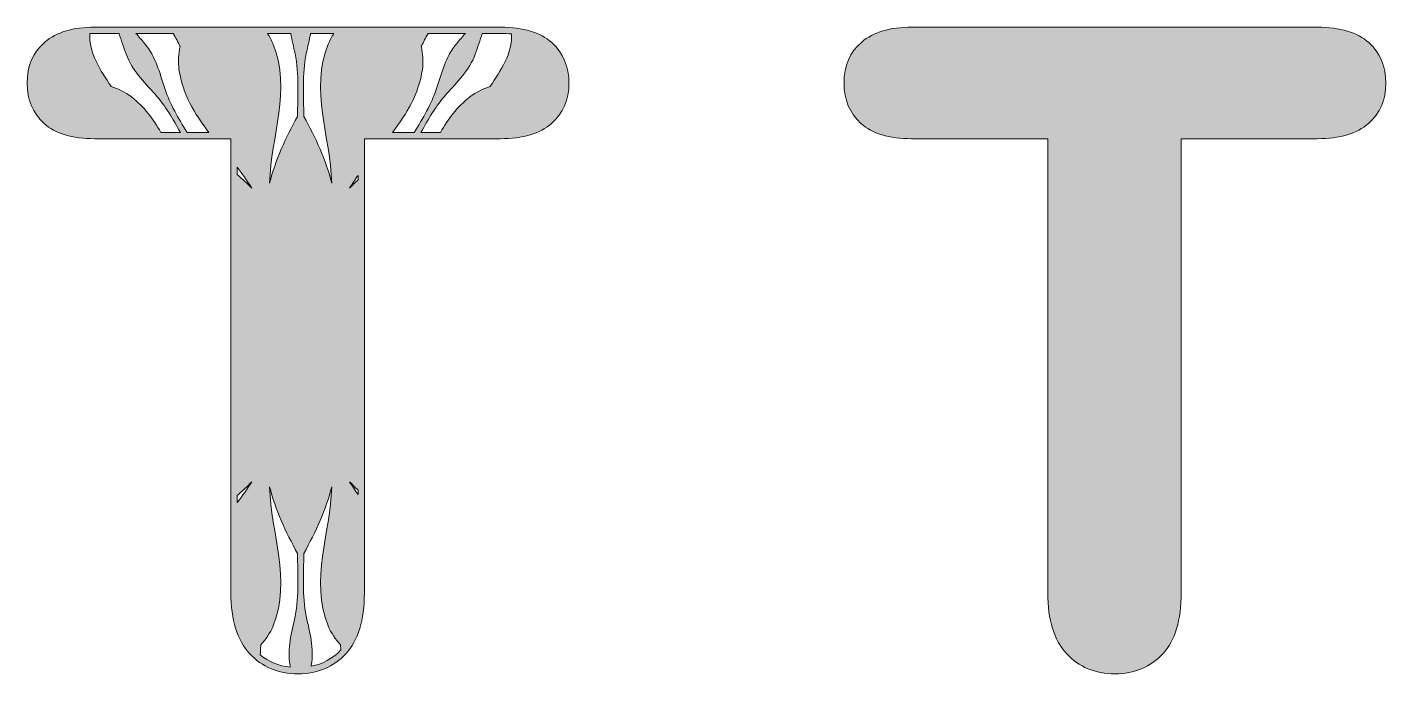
# Model space of a CAD drawing. Extents: x -864 to 2539, y -2536 to -44.
# Drawn here: x 1638 to 2502, y -2536 to -2124 of the extents above; entities that cross this region are included whole.
import ezdxf

# ---------------------------------------------------------------- set-up
doc = ezdxf.new("R2010")
doc.units = 0
doc.header["$MEASUREMENT"] = 0
doc.layers.add('Layer 1', color=7, linetype='Continuous', lineweight=0)

msp = doc.modelspace()

# ---------------------------------------------------------------- hatches: boundary and pattern name
at = {"layer": 'Layer 1', "true_color": 0x04878f, "transparency": 33554687}
h = msp.add_hatch(color=136, dxfattribs=at)
h.dxf.hatch_style = 2
edge = h.paths.add_edge_path()
edge.add_spline(control_points=[(1904.36, -2166.73), (1911.67, -2158.54), (1918.83, -2151.74), (1922.78, -2141.18), (1924.4, -2136.86), (1925.84, -2132.47), (1927.18, -2128.05), (1927.18, -2128.05), (1938.85, -2128.05), (1938.85, -2128.05), (1941.29, -2128.05), (1943.61, -2128.15), (1945.82, -2128.34), (1946.75, -2140.3), (1938.7, -2152.06), (1932.54, -2161.52), (1932.46, -2161.64), (1932.4, -2161.76), (1932.35, -2161.88), (1927.78, -2163.2), (1923.36, -2165.38), (1919.42, -2168.44), (1911.23, -2174.8), (1905.39, -2182.58), (1900.74, -2191.08), (1900.74, -2191.08), (1888.24, -2191.08), (1888.24, -2191.08), (1892.93, -2182.52), (1897.78, -2174.1), (1904.36, -2166.73)], knot_values=[0, 0, 0, 0, 1, 1, 1, 2, 2, 2, 3, 3, 3, 4, 4, 4, 5, 5, 5, 6, 6, 6, 7, 7, 7, 8, 8, 8, 9, 9, 9, 10, 10, 10, 10], degree=3, periodic=0)
edge = h.paths.add_edge_path()
edge.add_spline(control_points=[(1888.32, -2136.41), (1888.4, -2136.3), (1888.49, -2136.25), (1888.55, -2136.12), (1889.85, -2133.55), (1891.23, -2130.8), (1892.73, -2128.05), (1892.73, -2128.05), (1916.53, -2128.05), (1916.53, -2128.05), (1914.66, -2130.13), (1912.82, -2132.25), (1911.05, -2134.41), (1903.89, -2143.11), (1901.57, -2152.69), (1898.13, -2163.13), (1894.8, -2173.19), (1889.45, -2182.14), (1883.99, -2191.08), (1883.99, -2191.08), (1870.04, -2191.08), (1870.04, -2191.08), (1879.2, -2179.21), (1886.96, -2166.64), (1889.12, -2150.94), (1889.79, -2145.98), (1889.47, -2141.05), (1888.32, -2136.41)], knot_values=[0, 0, 0, 0, 1, 1, 1, 2, 2, 2, 3, 3, 3, 4, 4, 4, 5, 5, 5, 6, 6, 6, 7, 7, 7, 8, 8, 8, 9, 9, 9, 9], degree=3, periodic=0)
edge = h.paths.add_edge_path()
edge.add_spline(control_points=[(1771.24, -2217.86), (1771.24, -2217.86), (1771.24, -2213.31), (1771.24, -2213.31), (1774.54, -2217.57), (1777.69, -2221.93), (1780.48, -2226.5), (1777.57, -2223.49), (1774.47, -2220.61), (1771.24, -2217.86)], knot_values=[0, 0, 0, 0, 1, 1, 1, 2, 2, 2, 3, 3, 3, 3], degree=3, periodic=0)
edge = h.paths.add_edge_path()
edge.add_spline(control_points=[(1771.24, -2422.32), (1774.47, -2419.56), (1777.57, -2416.69), (1780.48, -2413.68), (1777.69, -2418.25), (1774.54, -2422.61), (1771.24, -2426.87), (1771.24, -2426.87), (1771.24, -2422.32), (1771.24, -2422.32)], knot_values=[0, 0, 0, 0, 1, 1, 1, 2, 2, 2, 3, 3, 3, 3], degree=3, periodic=0)
edge = h.paths.add_edge_path()
edge.add_spline(control_points=[(1808.07, -2140.93), (1810.83, -2154.19), (1809.79, -2167.54), (1809.61, -2180.97), (1802.16, -2194.49), (1795.52, -2208.83), (1791.88, -2223.44), (1792.61, -2193.62), (1806.06, -2164.05), (1794.16, -2134.89), (1793.18, -2132.45), (1791.95, -2130.17), (1790.53, -2128.05), (1790.53, -2128.05), (1805.38, -2128.05), (1805.38, -2128.05), (1806.13, -2132.26), (1807.14, -2136.48), (1808.07, -2140.93)], knot_values=[0, 0, 0, 0, 1, 1, 1, 2, 2, 2, 3, 3, 3, 4, 4, 4, 5, 5, 5, 6, 6, 6, 6], degree=3, periodic=0)
edge = h.paths.add_edge_path()
edge.add_spline(control_points=[(1831.44, -2223.44), (1827.81, -2208.83), (1821.17, -2194.49), (1813.72, -2180.97), (1813.53, -2167.54), (1812.5, -2154.19), (1815.26, -2140.93), (1816.18, -2136.48), (1817.2, -2132.26), (1817.95, -2128.05), (1817.95, -2128.05), (1832.8, -2128.05), (1832.8, -2128.05), (1831.38, -2130.17), (1830.15, -2132.45), (1829.16, -2134.89), (1817.27, -2164.05), (1830.72, -2193.62), (1831.44, -2223.44)], knot_values=[0, 0, 0, 0, 1, 1, 1, 2, 2, 2, 3, 3, 3, 4, 4, 4, 5, 5, 5, 6, 6, 6, 6], degree=3, periodic=0)
edge = h.paths.add_edge_path()
edge.add_spline(control_points=[(1725.19, -2163.13), (1721.76, -2152.69), (1719.44, -2143.11), (1712.28, -2134.41), (1710.5, -2132.25), (1708.67, -2130.13), (1706.8, -2128.05), (1706.8, -2128.05), (1730.6, -2128.05), (1730.6, -2128.05), (1732.1, -2130.8), (1733.48, -2133.55), (1734.78, -2136.12), (1734.83, -2136.25), (1734.93, -2136.3), (1735.01, -2136.41), (1733.85, -2141.05), (1733.53, -2145.98), (1734.21, -2150.94), (1736.37, -2166.64), (1744.13, -2179.21), (1753.28, -2191.08), (1753.28, -2191.08), (1739.34, -2191.08), (1739.34, -2191.08), (1733.87, -2182.14), (1728.52, -2173.19), (1725.19, -2163.13)], knot_values=[0, 0, 0, 0, 1, 1, 1, 2, 2, 2, 3, 3, 3, 4, 4, 4, 5, 5, 5, 6, 6, 6, 7, 7, 7, 8, 8, 8, 9, 9, 9, 9], degree=3, periodic=0)
edge = h.paths.add_edge_path()
edge.add_spline(control_points=[(1703.9, -2168.44), (1699.96, -2165.38), (1695.55, -2163.2), (1690.98, -2161.88), (1690.92, -2161.76), (1690.87, -2161.64), (1690.79, -2161.52), (1684.59, -2152), (1676.48, -2140.15), (1677.53, -2128.12), (1678.54, -2128.08), (1679.56, -2128.05), (1680.6, -2128.05), (1680.6, -2128.05), (1696.15, -2128.05), (1696.15, -2128.05), (1697.48, -2132.47), (1698.93, -2136.86), (1700.55, -2141.18), (1704.5, -2151.74), (1711.66, -2158.54), (1718.96, -2166.73), (1725.55, -2174.1), (1730.4, -2182.52), (1735.08, -2191.08), (1735.08, -2191.08), (1722.59, -2191.08), (1722.59, -2191.08), (1717.93, -2182.58), (1712.1, -2174.8), (1703.9, -2168.44)], knot_values=[0, 0, 0, 0, 1, 1, 1, 2, 2, 2, 3, 3, 3, 4, 4, 4, 5, 5, 5, 6, 6, 6, 7, 7, 7, 8, 8, 8, 9, 9, 9, 10, 10, 10, 10], degree=3, periodic=0)
edge = h.paths.add_edge_path()
edge.add_spline(control_points=[(1785.96, -2523.94), (1786.05, -2521.85), (1786.17, -2519.8), (1786.27, -2517.84), (1786.27, -2517.71), (1786.22, -2517.62), (1786.21, -2517.49), (1789.52, -2514.04), (1792.28, -2509.94), (1794.16, -2505.29), (1806.06, -2476.12), (1792.61, -2446.56), (1791.88, -2416.74), (1795.52, -2431.35), (1802.16, -2445.68), (1809.61, -2459.2), (1809.79, -2472.63), (1810.83, -2485.99), (1808.07, -2499.24), (1805.83, -2510.01), (1803.03, -2519.46), (1804.89, -2530.59), (1804.95, -2530.95), (1805.02, -2531.32), (1805.08, -2531.68), (1797.73, -2530.9), (1791.33, -2528.31), (1785.96, -2523.94)], knot_values=[0, 0, 0, 0, 1, 1, 1, 2, 2, 2, 3, 3, 3, 4, 4, 4, 5, 5, 5, 6, 6, 6, 7, 7, 7, 8, 8, 8, 9, 9, 9, 9], degree=3, periodic=0)
edge = h.paths.add_edge_path()
edge.add_spline(control_points=[(1818.34, -2531.16), (1818.37, -2530.97), (1818.41, -2530.78), (1818.44, -2530.59), (1820.29, -2519.46), (1817.5, -2510.01), (1815.26, -2499.24), (1812.5, -2485.99), (1813.53, -2472.63), (1813.72, -2459.2), (1821.17, -2445.68), (1827.81, -2431.35), (1831.44, -2416.74), (1830.72, -2446.56), (1817.27, -2476.12), (1829.16, -2505.29), (1831.05, -2509.94), (1833.8, -2514.04), (1837.12, -2517.49), (1837.11, -2517.62), (1837.05, -2517.71), (1837.05, -2517.84), (1837.1, -2518.79), (1837.16, -2519.77), (1837.21, -2520.75), (1832.04, -2526.22), (1825.72, -2529.7), (1818.34, -2531.16)], knot_values=[0, 0, 0, 0, 1, 1, 1, 2, 2, 2, 3, 3, 3, 4, 4, 4, 5, 5, 5, 6, 6, 6, 7, 7, 7, 8, 8, 8, 9, 9, 9, 9], degree=3, periodic=0)
edge = h.paths.add_edge_path()
edge.add_spline(control_points=[(1848.22, -2421.69), (1846.33, -2419.08), (1844.52, -2416.42), (1842.85, -2413.68), (1844.57, -2415.46), (1846.37, -2417.2), (1848.22, -2418.89), (1848.22, -2418.89), (1848.22, -2421.69), (1848.22, -2421.69)], knot_values=[0, 0, 0, 0, 1, 1, 1, 2, 2, 2, 3, 3, 3, 3], degree=3, periodic=0)
edge = h.paths.add_edge_path()
edge.add_spline(control_points=[(1848.22, -2221.28), (1846.37, -2222.98), (1844.57, -2224.71), (1842.85, -2226.5), (1844.52, -2223.76), (1846.33, -2221.09), (1848.22, -2218.48), (1848.22, -2218.48), (1848.22, -2221.28), (1848.22, -2221.28)], knot_values=[0, 0, 0, 0, 1, 1, 1, 2, 2, 2, 3, 3, 3, 3], degree=3, periodic=0)
edge = h.paths.add_edge_path()
edge.add_spline(control_points=[(1971.52, -2133.87), (1964.33, -2127.36), (1953.34, -2124.05), (1938.85, -2124.05), (1938.85, -2124.05), (1680.6, -2124.05), (1680.6, -2124.05), (1666.85, -2124.05), (1656.16, -2127.25), (1648.79, -2133.56), (1641.34, -2139.95), (1637.56, -2148.74), (1637.56, -2159.7), (1637.56, -2170.28), (1641.2, -2178.92), (1648.34, -2185.4), (1655.44, -2191.82), (1666.28, -2195.08), (1680.6, -2195.08), (1680.6, -2195.08), (1767.24, -2195.08), (1767.24, -2195.08), (1767.24, -2195.08), (1767.24, -2484.44), (1767.24, -2484.44), (1767.24, -2501.48), (1771.24, -2514.45), (1779.12, -2523), (1787.04, -2531.6), (1797.44, -2535.95), (1810.01, -2535.95), (1822.38, -2535.95), (1832.62, -2531.64), (1840.48, -2523.14), (1848.26, -2514.68), (1852.22, -2501.66), (1852.22, -2484.44), (1852.22, -2484.44), (1852.22, -2195.08), (1852.22, -2195.08), (1852.22, -2195.08), (1938.85, -2195.08), (1938.85, -2195.08), (1953.16, -2195.08), (1964.09, -2191.83), (1971.36, -2185.41), (1978.72, -2178.94), (1982.44, -2170.29), (1982.44, -2159.7), (1982.44, -2149.13), (1978.76, -2140.44), (1971.52, -2133.87)], knot_values=[0, 0, 0, 0, 1, 1, 1, 2, 2, 2, 3, 3, 3, 4, 4, 4, 5, 5, 5, 6, 6, 6, 7, 7, 7, 8, 8, 8, 9, 9, 9, 10, 10, 10, 11, 11, 11, 12, 12, 12, 13, 13, 13, 14, 14, 14, 15, 15, 15, 16, 16, 16, 17, 17, 17, 17], degree=3, periodic=0)
at = {"layer": 'Layer 1', "true_color": 0x005978, "transparency": 33554687}
h = msp.add_hatch(color=146, dxfattribs=at)
h.dxf.hatch_style = 2
edge = h.paths.add_edge_path()
edge.add_spline(control_points=[(2491.52, -2133.87), (2484.33, -2127.36), (2473.34, -2124.05), (2458.85, -2124.05), (2458.85, -2124.05), (2200.6, -2124.05), (2200.6, -2124.05), (2186.85, -2124.05), (2176.16, -2127.25), (2168.79, -2133.56), (2161.34, -2139.95), (2157.56, -2148.74), (2157.56, -2159.7), (2157.56, -2170.28), (2161.2, -2178.92), (2168.34, -2185.4), (2175.44, -2191.82), (2186.29, -2195.08), (2200.6, -2195.08), (2200.6, -2195.08), (2287.24, -2195.08), (2287.24, -2195.08), (2287.24, -2195.08), (2287.24, -2484.44), (2287.24, -2484.44), (2287.24, -2501.48), (2291.24, -2514.45), (2299.12, -2523), (2307.04, -2531.6), (2317.44, -2535.95), (2330.01, -2535.95), (2342.38, -2535.95), (2352.62, -2531.64), (2360.48, -2523.14), (2368.27, -2514.68), (2372.22, -2501.66), (2372.22, -2484.44), (2372.22, -2484.44), (2372.22, -2195.08), (2372.22, -2195.08), (2372.22, -2195.08), (2458.85, -2195.08), (2458.85, -2195.08), (2473.16, -2195.08), (2484.09, -2191.83), (2491.36, -2185.41), (2498.72, -2178.94), (2502.44, -2170.29), (2502.44, -2159.7), (2502.44, -2149.13), (2498.77, -2140.44), (2491.52, -2133.87)], knot_values=[0, 0, 0, 0, 1, 1, 1, 2, 2, 2, 3, 3, 3, 4, 4, 4, 5, 5, 5, 6, 6, 6, 7, 7, 7, 8, 8, 8, 9, 9, 9, 10, 10, 10, 11, 11, 11, 12, 12, 12, 13, 13, 13, 14, 14, 14, 15, 15, 15, 16, 16, 16, 17, 17, 17, 17], degree=3, periodic=0)

# ---------------------------------------------------------------- linework, layer by layer
at = {"layer": 'Layer 1'}
for points, knots in [([(1971.52, -2133.87), (1964.33, -2127.36), (1953.34, -2124.05), (1938.85, -2124.05), (1938.85, -2124.05), (1680.6, -2124.05), (1680.6, -2124.05), (1666.85, -2124.05), (1656.16, -2127.25), (1648.79, -2133.56), (1641.34, -2139.95), (1637.56, -2148.74), (1637.56, -2159.7), (1637.56, -2170.28), (1641.2, -2178.92), (1648.34, -2185.4), (1655.44, -2191.82), (1666.28, -2195.08), (1680.6, -2195.08), (1680.6, -2195.08), (1767.24, -2195.08), (1767.24, -2195.08), (1767.24, -2195.08), (1767.24, -2484.44), (1767.24, -2484.44), (1767.24, -2501.48), (1771.24, -2514.45), (1779.12, -2523), (1787.04, -2531.6), (1797.44, -2535.95), (1810.01, -2535.95), (1822.38, -2535.95), (1832.62, -2531.64), (1840.48, -2523.14), (1848.26, -2514.68), (1852.22, -2501.66), (1852.22, -2484.44), (1852.22, -2484.44), (1852.22, -2195.08), (1852.22, -2195.08), (1852.22, -2195.08), (1938.85, -2195.08), (1938.85, -2195.08), (1953.16, -2195.08), (1964.09, -2191.83), (1971.36, -2185.41), (1978.72, -2178.94), (1982.44, -2170.29), (1982.44, -2159.7), (1982.44, -2149.13), (1978.76, -2140.44), (1971.52, -2133.87)], [0, 0, 0, 0, 1, 1, 1, 2, 2, 2, 3, 3, 3, 4, 4, 4, 5, 5, 5, 6, 6, 6, 7, 7, 7, 8, 8, 8, 9, 9, 9, 10, 10, 10, 11, 11, 11, 12, 12, 12, 13, 13, 13, 14, 14, 14, 15, 15, 15, 16, 16, 16, 17, 17, 17, 17]), ([(2491.52, -2133.87), (2484.33, -2127.36), (2473.34, -2124.05), (2458.85, -2124.05), (2458.85, -2124.05), (2200.6, -2124.05), (2200.6, -2124.05), (2186.85, -2124.05), (2176.16, -2127.25), (2168.79, -2133.56), (2161.34, -2139.95), (2157.56, -2148.74), (2157.56, -2159.7), (2157.56, -2170.28), (2161.2, -2178.92), (2168.34, -2185.4), (2175.44, -2191.82), (2186.29, -2195.08), (2200.6, -2195.08), (2200.6, -2195.08), (2287.24, -2195.08), (2287.24, -2195.08), (2287.24, -2195.08), (2287.24, -2484.44), (2287.24, -2484.44), (2287.24, -2501.48), (2291.24, -2514.45), (2299.12, -2523), (2307.04, -2531.6), (2317.44, -2535.95), (2330.01, -2535.95), (2342.38, -2535.95), (2352.62, -2531.64), (2360.48, -2523.14), (2368.27, -2514.68), (2372.22, -2501.66), (2372.22, -2484.44), (2372.22, -2484.44), (2372.22, -2195.08), (2372.22, -2195.08), (2372.22, -2195.08), (2458.85, -2195.08), (2458.85, -2195.08), (2473.16, -2195.08), (2484.09, -2191.83), (2491.36, -2185.41), (2498.72, -2178.94), (2502.44, -2170.29), (2502.44, -2159.7), (2502.44, -2149.13), (2498.77, -2140.44), (2491.52, -2133.87)], [0, 0, 0, 0, 1, 1, 1, 2, 2, 2, 3, 3, 3, 4, 4, 4, 5, 5, 5, 6, 6, 6, 7, 7, 7, 8, 8, 8, 9, 9, 9, 10, 10, 10, 11, 11, 11, 12, 12, 12, 13, 13, 13, 14, 14, 14, 15, 15, 15, 16, 16, 16, 17, 17, 17, 17]), ([(1703.9, -2168.44), (1699.96, -2165.38), (1695.55, -2163.2), (1690.98, -2161.88), (1690.92, -2161.76), (1690.87, -2161.64), (1690.79, -2161.52), (1684.59, -2152), (1676.48, -2140.15), (1677.53, -2128.12), (1678.54, -2128.08), (1679.56, -2128.05), (1680.6, -2128.05), (1680.6, -2128.05), (1696.15, -2128.05), (1696.15, -2128.05), (1697.48, -2132.47), (1698.93, -2136.86), (1700.55, -2141.18), (1704.5, -2151.74), (1711.66, -2158.54), (1718.96, -2166.73), (1725.55, -2174.1), (1730.4, -2182.52), (1735.08, -2191.08), (1735.08, -2191.08), (1722.59, -2191.08), (1722.59, -2191.08), (1717.93, -2182.58), (1712.1, -2174.8), (1703.9, -2168.44)], [0, 0, 0, 0, 1, 1, 1, 2, 2, 2, 3, 3, 3, 4, 4, 4, 5, 5, 5, 6, 6, 6, 7, 7, 7, 8, 8, 8, 9, 9, 9, 10, 10, 10, 10]), ([(1725.19, -2163.13), (1721.76, -2152.69), (1719.44, -2143.11), (1712.28, -2134.41), (1710.5, -2132.25), (1708.67, -2130.13), (1706.8, -2128.05), (1706.8, -2128.05), (1730.6, -2128.05), (1730.6, -2128.05), (1732.1, -2130.8), (1733.48, -2133.55), (1734.78, -2136.12), (1734.83, -2136.25), (1734.93, -2136.3), (1735.01, -2136.41), (1733.85, -2141.05), (1733.53, -2145.98), (1734.21, -2150.94), (1736.37, -2166.64), (1744.13, -2179.21), (1753.28, -2191.08), (1753.28, -2191.08), (1739.34, -2191.08), (1739.34, -2191.08), (1733.87, -2182.14), (1728.52, -2173.19), (1725.19, -2163.13)], [0, 0, 0, 0, 1, 1, 1, 2, 2, 2, 3, 3, 3, 4, 4, 4, 5, 5, 5, 6, 6, 6, 7, 7, 7, 8, 8, 8, 9, 9, 9, 9]), ([(1808.07, -2140.93), (1810.83, -2154.19), (1809.79, -2167.54), (1809.61, -2180.97), (1802.16, -2194.49), (1795.52, -2208.83), (1791.88, -2223.44), (1792.61, -2193.62), (1806.06, -2164.05), (1794.16, -2134.89), (1793.18, -2132.45), (1791.95, -2130.17), (1790.53, -2128.05), (1790.53, -2128.05), (1805.38, -2128.05), (1805.38, -2128.05), (1806.13, -2132.26), (1807.14, -2136.48), (1808.07, -2140.93)], [0, 0, 0, 0, 1, 1, 1, 2, 2, 2, 3, 3, 3, 4, 4, 4, 5, 5, 5, 6, 6, 6, 6]), ([(1831.44, -2223.44), (1827.81, -2208.83), (1821.17, -2194.49), (1813.72, -2180.97), (1813.53, -2167.54), (1812.5, -2154.19), (1815.26, -2140.93), (1816.18, -2136.48), (1817.2, -2132.26), (1817.95, -2128.05), (1817.95, -2128.05), (1832.8, -2128.05), (1832.8, -2128.05), (1831.38, -2130.17), (1830.15, -2132.45), (1829.16, -2134.89), (1817.27, -2164.05), (1830.72, -2193.62), (1831.44, -2223.44)], [0, 0, 0, 0, 1, 1, 1, 2, 2, 2, 3, 3, 3, 4, 4, 4, 5, 5, 5, 6, 6, 6, 6]), ([(1888.32, -2136.41), (1888.4, -2136.3), (1888.49, -2136.25), (1888.55, -2136.12), (1889.85, -2133.55), (1891.23, -2130.8), (1892.73, -2128.05), (1892.73, -2128.05), (1916.53, -2128.05), (1916.53, -2128.05), (1914.66, -2130.13), (1912.82, -2132.25), (1911.05, -2134.41), (1903.89, -2143.11), (1901.57, -2152.69), (1898.13, -2163.13), (1894.8, -2173.19), (1889.45, -2182.14), (1883.99, -2191.08), (1883.99, -2191.08), (1870.04, -2191.08), (1870.04, -2191.08), (1879.2, -2179.21), (1886.96, -2166.64), (1889.12, -2150.94), (1889.79, -2145.98), (1889.47, -2141.05), (1888.32, -2136.41)], [0, 0, 0, 0, 1, 1, 1, 2, 2, 2, 3, 3, 3, 4, 4, 4, 5, 5, 5, 6, 6, 6, 7, 7, 7, 8, 8, 8, 9, 9, 9, 9]), ([(1904.36, -2166.73), (1911.67, -2158.54), (1918.83, -2151.74), (1922.78, -2141.18), (1924.4, -2136.86), (1925.84, -2132.47), (1927.18, -2128.05), (1927.18, -2128.05), (1938.85, -2128.05), (1938.85, -2128.05), (1941.29, -2128.05), (1943.61, -2128.15), (1945.82, -2128.34), (1946.75, -2140.3), (1938.7, -2152.06), (1932.54, -2161.52), (1932.46, -2161.64), (1932.4, -2161.76), (1932.35, -2161.88), (1927.78, -2163.2), (1923.36, -2165.38), (1919.42, -2168.44), (1911.23, -2174.8), (1905.39, -2182.58), (1900.74, -2191.08), (1900.74, -2191.08), (1888.24, -2191.08), (1888.24, -2191.08), (1892.93, -2182.52), (1897.78, -2174.1), (1904.36, -2166.73)], [0, 0, 0, 0, 1, 1, 1, 2, 2, 2, 3, 3, 3, 4, 4, 4, 5, 5, 5, 6, 6, 6, 7, 7, 7, 8, 8, 8, 9, 9, 9, 10, 10, 10, 10]), ([(1771.24, -2217.86), (1771.24, -2217.86), (1771.24, -2213.31), (1771.24, -2213.31), (1774.54, -2217.57), (1777.69, -2221.93), (1780.48, -2226.5), (1777.57, -2223.49), (1774.47, -2220.61), (1771.24, -2217.86)], [0, 0, 0, 0, 1, 1, 1, 2, 2, 2, 3, 3, 3, 3]), ([(1848.22, -2221.28), (1846.37, -2222.98), (1844.57, -2224.71), (1842.85, -2226.5), (1844.52, -2223.76), (1846.33, -2221.09), (1848.22, -2218.48), (1848.22, -2218.48), (1848.22, -2221.28), (1848.22, -2221.28)], [0, 0, 0, 0, 1, 1, 1, 2, 2, 2, 3, 3, 3, 3]), ([(1771.24, -2422.32), (1774.47, -2419.56), (1777.57, -2416.69), (1780.48, -2413.68), (1777.69, -2418.25), (1774.54, -2422.61), (1771.24, -2426.87), (1771.24, -2426.87), (1771.24, -2422.32), (1771.24, -2422.32)], [0, 0, 0, 0, 1, 1, 1, 2, 2, 2, 3, 3, 3, 3]), ([(1785.96, -2523.94), (1786.05, -2521.85), (1786.17, -2519.8), (1786.27, -2517.84), (1786.27, -2517.71), (1786.22, -2517.62), (1786.21, -2517.49), (1789.52, -2514.04), (1792.28, -2509.94), (1794.16, -2505.29), (1806.06, -2476.12), (1792.61, -2446.56), (1791.88, -2416.74), (1795.52, -2431.35), (1802.16, -2445.68), (1809.61, -2459.2), (1809.79, -2472.63), (1810.83, -2485.99), (1808.07, -2499.24), (1805.83, -2510.01), (1803.03, -2519.46), (1804.89, -2530.59), (1804.95, -2530.95), (1805.02, -2531.32), (1805.08, -2531.68), (1797.73, -2530.9), (1791.33, -2528.31), (1785.96, -2523.94)], [0, 0, 0, 0, 1, 1, 1, 2, 2, 2, 3, 3, 3, 4, 4, 4, 5, 5, 5, 6, 6, 6, 7, 7, 7, 8, 8, 8, 9, 9, 9, 9]), ([(1818.34, -2531.16), (1818.37, -2530.97), (1818.41, -2530.78), (1818.44, -2530.59), (1820.29, -2519.46), (1817.5, -2510.01), (1815.26, -2499.24), (1812.5, -2485.99), (1813.53, -2472.63), (1813.72, -2459.2), (1821.17, -2445.68), (1827.81, -2431.35), (1831.44, -2416.74), (1830.72, -2446.56), (1817.27, -2476.12), (1829.16, -2505.29), (1831.05, -2509.94), (1833.8, -2514.04), (1837.12, -2517.49), (1837.11, -2517.62), (1837.05, -2517.71), (1837.05, -2517.84), (1837.1, -2518.79), (1837.16, -2519.77), (1837.21, -2520.75), (1832.04, -2526.22), (1825.72, -2529.7), (1818.34, -2531.16)], [0, 0, 0, 0, 1, 1, 1, 2, 2, 2, 3, 3, 3, 4, 4, 4, 5, 5, 5, 6, 6, 6, 7, 7, 7, 8, 8, 8, 9, 9, 9, 9]), ([(1848.22, -2421.69), (1846.33, -2419.08), (1844.52, -2416.42), (1842.85, -2413.68), (1844.57, -2415.46), (1846.37, -2417.2), (1848.22, -2418.89), (1848.22, -2418.89), (1848.22, -2421.69), (1848.22, -2421.69)], [0, 0, 0, 0, 1, 1, 1, 2, 2, 2, 3, 3, 3, 3])]:
    msp.add_open_spline(points, degree=3, knots=knots, dxfattribs=at)

doc.saveas('drawing.dxf')
